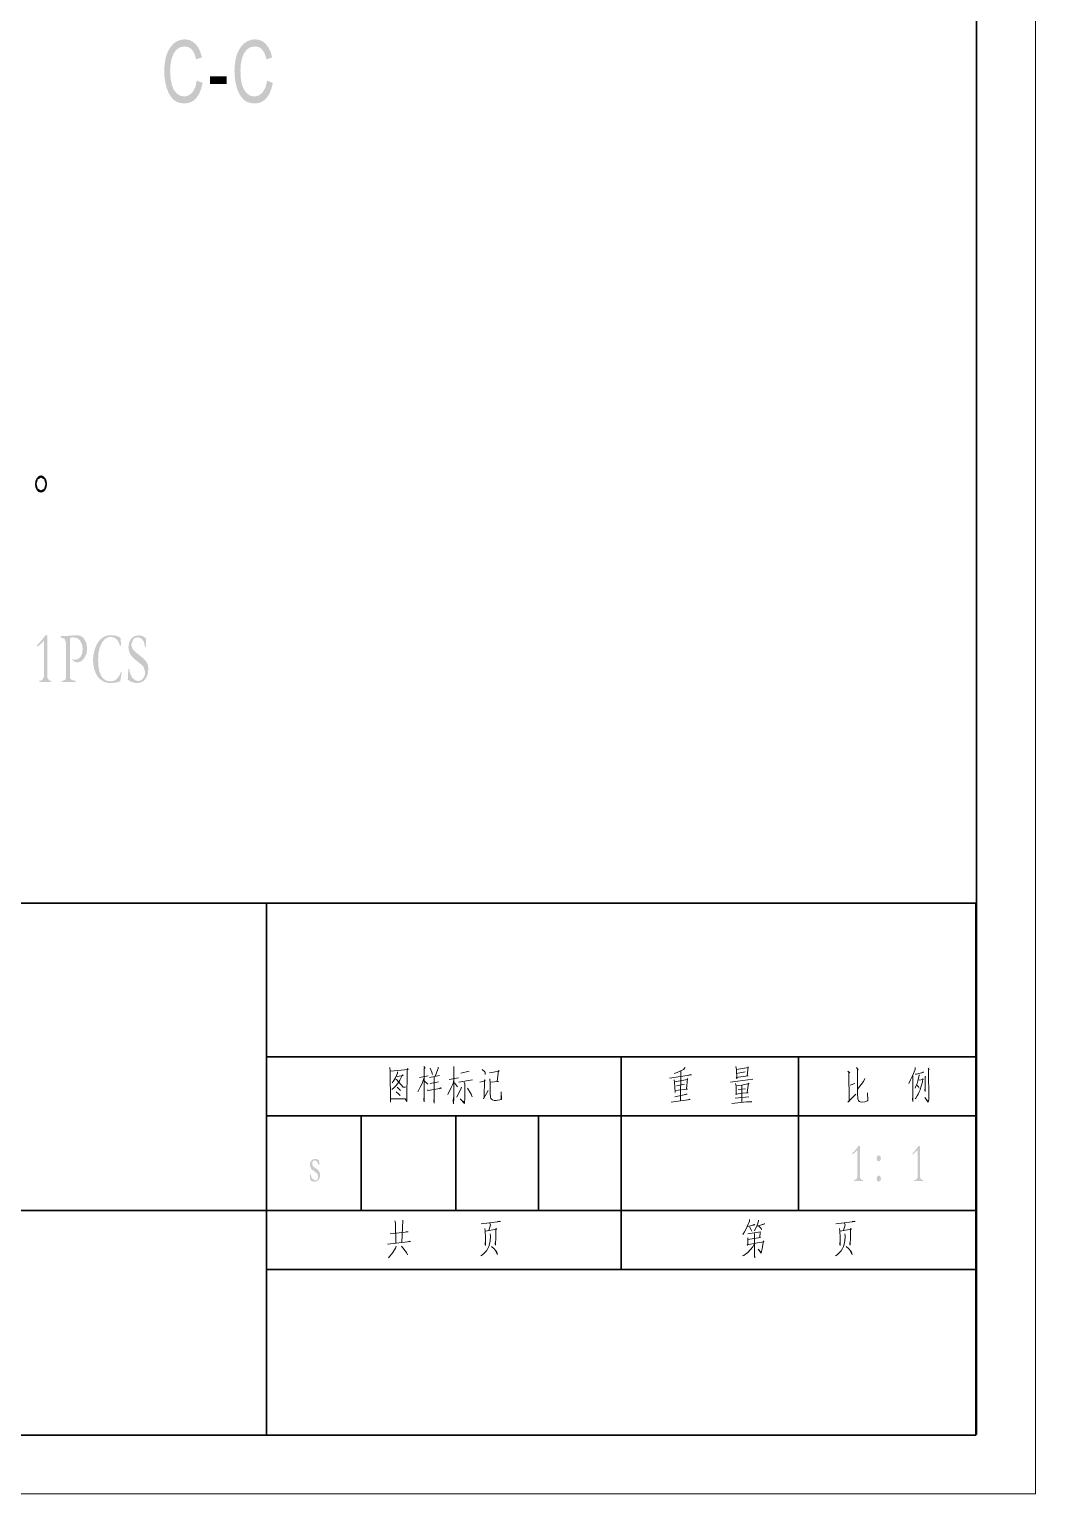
# Model space of a CAD drawing. Header units: millimetres. Extents: x 2834 to 3044, y 1462 to 1759.
# Drawn here: x 2958.9 to 3044, y 1461.9 to 1585.8 of the extents above; entities that cross this region are included whole.
import ezdxf

# ---------------------------------------------------------------- set-up
doc = ezdxf.new("R2010")
doc.units = ezdxf.units.MM
doc.layers.add('PDF_几何图形', color=7, linetype='Continuous')
doc.layers.add('PDF_实体填充', color=7, linetype='Continuous')

msp = doc.modelspace()

# ---------------------------------------------------------------- hatches: boundary and pattern name
at = {"layer": 'PDF_实体填充', "transparency": 33554559}
for points in [[(2973.09, 1581.43), (2973.58, 1581.25), (2973.45, 1580.73), (2973.27, 1580.29), (2973.03, 1579.94), (2972.75, 1579.7), (2972.42, 1579.55), (2972.06, 1579.5), (2971.69, 1579.54), (2971.37, 1579.65), (2971.09, 1579.84), (2970.86, 1580.11), (2970.68, 1580.44), (2970.53, 1580.84), (2970.42, 1581.29), (2970.35, 1581.76), (2970.33, 1582.25), (2970.36, 1582.77), (2970.43, 1583.25), (2970.55, 1583.68), (2970.72, 1584.05), (2970.93, 1584.36), (2971.17, 1584.61), (2971.45, 1584.78), (2971.75, 1584.89), (2972.07, 1584.93), (2972.42, 1584.88), (2972.72, 1584.75), (2972.99, 1584.52), (2973.22, 1584.22), (2973.39, 1583.85), (2973.52, 1583.4), (2973.04, 1583.24), (2972.88, 1583.73), (2972.67, 1584.07), (2972.39, 1584.27), (2972.06, 1584.33), (2971.67, 1584.26), (2971.35, 1584.04), (2971.11, 1583.7), (2970.95, 1583.26), (2970.86, 1582.77), (2970.83, 1582.25), (2970.87, 1581.63), (2970.97, 1581.08), (2971.14, 1580.65), (2971.4, 1580.34), (2971.7, 1580.15), (2972.02, 1580.09), (2972.4, 1580.18), (2972.71, 1580.43), (2972.95, 1580.85)], [(2979.04, 1581.43), (2979.52, 1581.25), (2979.39, 1580.73), (2979.21, 1580.29), (2978.97, 1579.94), (2978.69, 1579.7), (2978.36, 1579.55), (2978, 1579.5), (2977.63, 1579.54), (2977.31, 1579.65), (2977.03, 1579.84), (2976.81, 1580.11), (2976.62, 1580.44), (2976.47, 1580.84), (2976.36, 1581.29), (2976.3, 1581.76), (2976.27, 1582.25), (2976.3, 1582.77), (2976.37, 1583.25), (2976.49, 1583.68), (2976.66, 1584.05), (2976.87, 1584.36), (2977.12, 1584.61), (2977.4, 1584.78), (2977.69, 1584.89), (2978.01, 1584.93), (2978.36, 1584.88), (2978.67, 1584.75), (2978.94, 1584.52), (2979.16, 1584.22), (2979.34, 1583.85), (2979.46, 1583.4), (2978.98, 1583.24), (2978.83, 1583.73), (2978.61, 1584.07), (2978.34, 1584.27), (2978, 1584.33), (2977.61, 1584.26), (2977.29, 1584.04), (2977.05, 1583.7), (2976.89, 1583.26), (2976.8, 1582.77), (2976.78, 1582.25), (2976.81, 1581.63), (2976.91, 1581.08), (2977.09, 1580.65), (2977.34, 1580.34), (2977.64, 1580.15), (2977.96, 1580.09), (2978.34, 1580.18), (2978.65, 1580.43), (2978.89, 1580.85)], [(2960.78, 1530.55), (2960.54, 1530.56), (2960.28, 1530.57), (2960.01, 1530.56), (2959.77, 1530.55), (2959.77, 1530.65), (2959.99, 1530.71), (2960.15, 1530.95), (2960.15, 1534.02), (2959.63, 1533.54), (2959.57, 1533.66), (2959.78, 1533.87), (2960.02, 1534.16), (2960.29, 1534.51), (2960.43, 1534.51), (2960.43, 1530.95), (2960.59, 1530.7), (2960.78, 1530.65)], [(2961.57, 1534.45), (2961.93, 1534.45), (2962.15, 1534.46), (2962.76, 1534.51), (2962.9, 1534.52), (2963.19, 1534.48), (2963.42, 1534.36), (2963.6, 1534.16), (2963.76, 1533.79), (2963.81, 1533.38), (2963.75, 1532.93), (2963.56, 1532.55), (2963.29, 1532.3), (2962.96, 1532.21), (2962.72, 1532.28), (2962.55, 1532.46), (2962.57, 1532.49), (2962.81, 1532.44), (2963.05, 1532.5), (2963.25, 1532.68), (2963.39, 1532.97), (2963.43, 1533.35), (2963.38, 1533.73), (2963.23, 1534.05), (2962.97, 1534.27), (2962.59, 1534.34), (2962.36, 1534.29), (2962.36, 1530.95), (2962.39, 1530.81), (2962.51, 1530.74), (2962.83, 1530.64), (2962.83, 1530.54), (2962.5, 1530.56), (2962.25, 1530.57), (2962.02, 1530.56), (2961.66, 1530.55), (2961.66, 1530.65), (2961.9, 1530.7), (2961.99, 1530.77), (2962.01, 1530.94), (2962.01, 1533.9), (2961.91, 1534.21), (2961.57, 1534.33)], [(2966.74, 1531.43), (2966.68, 1531.04), (2966.61, 1530.63), (2966.39, 1530.54), (2966.12, 1530.49), (2965.8, 1530.47), (2965.47, 1530.5), (2965.18, 1530.6), (2964.93, 1530.77), (2964.71, 1531), (2964.54, 1531.3), (2964.41, 1531.63), (2964.34, 1532.01), (2964.31, 1532.43), (2964.34, 1532.78), (2964.4, 1533.12), (2964.5, 1533.46), (2964.64, 1533.76), (2964.81, 1534.02), (2965.01, 1534.23), (2965.24, 1534.39), (2965.47, 1534.48), (2965.71, 1534.51), (2966.05, 1534.5), (2966.28, 1534.46), (2966.47, 1534.39), (2966.64, 1534.26), (2966.66, 1533.96), (2966.67, 1533.64), (2966.58, 1533.64), (2966.47, 1533.96), (2966.29, 1534.19), (2966.06, 1534.33), (2965.79, 1534.38), (2965.51, 1534.32), (2965.25, 1534.14), (2965.04, 1533.84), (2964.87, 1533.45), (2964.77, 1532.99), (2964.74, 1532.46), (2964.77, 1531.89), (2964.85, 1531.43), (2965, 1531.07), (2965.21, 1530.81), (2965.47, 1530.66), (2965.8, 1530.61), (2966.08, 1530.66), (2966.32, 1530.81), (2966.52, 1531.07), (2966.68, 1531.43)], [(2968.72, 1533.53), (2968.6, 1533.98), (2968.39, 1534.25), (2968.1, 1534.34), (2967.88, 1534.3), (2967.7, 1534.15), (2967.54, 1533.7), (2967.67, 1533.32), (2967.87, 1533.12), (2968.56, 1532.56), (2968.8, 1532.31), (2968.94, 1532.03), (2968.99, 1531.63), (2968.92, 1531.16), (2968.73, 1530.79), (2968.54, 1530.61), (2968.3, 1530.51), (2968.02, 1530.47), (2967.75, 1530.5), (2967.49, 1530.6), (2967.25, 1530.76), (2967.3, 1531.69), (2967.36, 1531.69), (2967.45, 1531.27), (2967.62, 1530.93), (2967.86, 1530.71), (2968.11, 1530.64), (2968.35, 1530.69), (2968.54, 1530.86), (2968.68, 1531.09), (2968.72, 1531.38), (2968.58, 1531.84), (2968.39, 1532.04), (2967.84, 1532.48), (2967.63, 1532.68), (2967.48, 1532.87), (2967.35, 1533.17), (2967.3, 1533.5), (2967.36, 1533.9), (2967.54, 1534.23), (2967.82, 1534.44), (2968.17, 1534.51), (2968.51, 1534.44), (2968.8, 1534.24), (2968.78, 1533.53)], [(3029.44, 1488.34), (3029.26, 1488.35), (3029.06, 1488.35), (3028.85, 1488.35), (3028.67, 1488.34), (3028.67, 1488.41), (3028.84, 1488.46), (3028.96, 1488.64), (3028.96, 1490.94), (3028.57, 1490.58), (3028.52, 1490.67), (3028.68, 1490.83), (3028.86, 1491.05), (3029.06, 1491.31), (3029.17, 1491.31), (3029.17, 1488.64), (3029.29, 1488.45), (3029.44, 1488.41)], [(3034.53, 1488.34), (3034.35, 1488.35), (3034.14, 1488.35), (3033.94, 1488.35), (3033.76, 1488.34), (3033.76, 1488.41), (3033.93, 1488.46), (3034.05, 1488.64), (3034.05, 1490.94), (3033.66, 1490.58), (3033.61, 1490.67), (3033.77, 1490.83), (3033.95, 1491.05), (3034.15, 1491.31), (3034.26, 1491.31), (3034.26, 1488.64), (3034.38, 1488.45), (3034.53, 1488.41)], [(2983.39, 1489.7), (2983.26, 1489.98), (2983.08, 1490.1), (2982.9, 1490.03), (2982.84, 1489.79), (2982.92, 1489.58), (2983.16, 1489.41), (2983.36, 1489.26), (2983.48, 1489.07), (2983.52, 1488.84), (2983.49, 1488.62), (2983.39, 1488.44), (2983.25, 1488.32), (2983.07, 1488.28), (2982.86, 1488.31), (2982.69, 1488.4), (2982.65, 1488.93), (2982.71, 1488.93), (2982.77, 1488.7), (2982.87, 1488.53), (2983.11, 1488.38), (2983.29, 1488.47), (2983.36, 1488.71), (2983.28, 1488.95), (2983.05, 1489.14), (2982.87, 1489.26), (2982.75, 1489.38), (2982.65, 1489.7), (2982.68, 1489.91), (2982.78, 1490.07), (2982.92, 1490.18), (2983.11, 1490.21), (2983.28, 1490.18), (2983.43, 1490.1), (2983.45, 1489.7)]]:
    msp.add_hatch(color=256, dxfattribs=at).paths.add_polyline_path(points)
h = msp.add_hatch(color=256, dxfattribs=at)
h.paths.add_polyline_path([(2959.91, 1548.04), (2960.11, 1547.98), (2960.27, 1547.82), (2960.38, 1547.59), (2960.42, 1547.31), (2960.38, 1547.03), (2960.27, 1546.79), (2960.11, 1546.64), (2959.91, 1546.58), (2959.7, 1546.64), (2959.54, 1546.79), (2959.43, 1547.02), (2959.4, 1547.3), (2959.44, 1547.59), (2959.55, 1547.82), (2959.71, 1547.98)], flags=0)
h.paths.add_polyline_path([(2959.91, 1546.77), (2960.18, 1546.92), (2960.28, 1547.31), (2960.18, 1547.69), (2959.91, 1547.85), (2959.64, 1547.69), (2959.53, 1547.3), (2959.64, 1546.92)], flags=0)
h = msp.add_hatch(color=256, dxfattribs=at)
h.paths.add_polyline_path([(3030.77, 1490.52), (3030.9, 1490.44), (3030.96, 1490.25), (3030.9, 1490.07), (3030.77, 1489.99), (3030.64, 1490.07), (3030.59, 1490.25), (3030.64, 1490.44)], flags=0)
h.paths.add_polyline_path([(3030.77, 1488.81), (3030.9, 1488.73), (3030.96, 1488.54), (3030.9, 1488.36), (3030.77, 1488.28), (3030.64, 1488.36), (3030.59, 1488.54), (3030.64, 1488.73)], flags=0)

# ---------------------------------------------------------------- linework, layer by layer
at = {"layer": 'PDF_几何图形', "lineweight": 15}
msp.add_lwpolyline([(2834.04, 1461.88), (3044.04, 1461.88), (3044.04, 1758.88), (2834.04, 1758.88)], close=True, dxfattribs=at)
at = {"layer": 'PDF_几何图形', "lineweight": 35}
for points in [[(3039.04, 1466.88), (3039.04, 1753.88), (2859.04, 1753.88), (2859.04, 1466.88)], [(2978.99, 1511.85), (2978.99, 1498.85), (2986.99, 1498.85), (2994.99, 1498.85), (3001.99, 1498.85), (3008.99, 1498.85), (3023.99, 1498.85), (3038.99, 1498.85), (3038.99, 1511.85), (3023.99, 1511.85), (3008.99, 1511.85), (3001.99, 1511.85), (2994.99, 1511.85), (2986.99, 1511.85), (2978.99, 1511.85), (2918.99, 1511.85), (2918.99, 1498.85), (2918.99, 1493.85), (2918.99, 1485.85), (2918.99, 1480.85), (2918.99, 1466.85), (2978.99, 1466.85), (2978.99, 1480.85)], [(2978.99, 1498.85), (2978.99, 1493.85), (2986.99, 1493.85), (2994.99, 1493.85), (3001.99, 1493.85), (3008.99, 1493.85), (3008.99, 1498.85)], [(3038.99, 1498.85), (3038.99, 1493.85), (3023.99, 1493.85), (3023.99, 1485.85), (3008.99, 1485.85), (3008.99, 1480.85), (3001.99, 1480.85), (2994.99, 1480.85), (2986.99, 1480.85), (2978.99, 1480.85), (2978.99, 1485.85), (2986.99, 1485.85), (2986.99, 1493.85)], [(3001.99, 1485.85), (3008.99, 1485.85), (3008.99, 1493.85), (3023.99, 1493.85), (3023.99, 1498.85)], [(2918.99, 1485.85), (2978.99, 1485.85), (2978.99, 1493.85)], [(2986.99, 1485.85), (2994.99, 1485.85), (2994.99, 1493.85)], [(2994.99, 1485.85), (3001.99, 1485.85), (3001.99, 1493.85)], [(3023.99, 1485.85), (3038.99, 1485.85), (3038.99, 1493.85)], [(3008.99, 1480.85), (3023.99, 1480.85), (3038.99, 1480.85), (3038.99, 1485.85)], [(2978.99, 1466.85), (2986.99, 1466.85), (2994.99, 1466.85), (3001.99, 1466.85), (3008.99, 1466.85), (3023.99, 1466.85), (3038.99, 1466.85), (3038.99, 1480.85)]]:
    msp.add_lwpolyline(points, dxfattribs=at)
at = {"layer": 'PDF_几何图形', "lineweight": 15}
for points in [[(2989.41, 1497.95), (2989.45, 1497.62), (2989.48, 1495), (2989.46, 1495.28), (2990.74, 1495.28), (2990.64, 1495.3), (2990.46, 1495.28)], [(2992.29, 1498.02), (2992.4, 1497.88), (2992.32, 1497.9), (2992.32, 1495.04), (2992.3, 1495.21), (2992.32, 1495.54)], [(2993.49, 1497.97), (2993.49, 1497.85), (2993.25, 1497.22)], [(2994.84, 1498.02), (2994.83, 1495.35), (2994.79, 1494.88), (2994.78, 1495.11), (2994.81, 1495.4)], [(3014.4, 1497.93), (3014.24, 1497.76), (3013.94, 1497.62), (3013.71, 1497.52), (3013.56, 1497.45), (3013.46, 1497.43)], [(3018.68, 1498.02), (3018.73, 1497.76), (3018.76, 1496.98), (3018.7, 1497.1), (3019.71, 1497.24), (3019.64, 1497.24), (3019.71, 1498), (3019.76, 1497.95), (3018.73, 1497.78)], [(3028.89, 1497.93), (3029.02, 1497.74), (3028.97, 1497.78), (3028.97, 1495.75), (3028.99, 1495.28), (3029.05, 1495.14), (3029.12, 1495.07), (3029.28, 1495.02), (3029.6, 1495.04), (3029.83, 1495.11), (3029.85, 1495.14), (3029.81, 1495.8)], [(3033.86, 1497.93), (3033.85, 1497.78), (3033.63, 1497.24), (3033.45, 1496.91), (3033.32, 1496.6)], [(3034.95, 1497.9), (3035.02, 1497.78), (3034.99, 1497.76), (3035, 1495.23), (3034.99, 1495.07), (3034.95, 1495.02), (3034.66, 1495.4), (3034.95, 1495.04), (3034.99, 1495.14)], [(2989.46, 1497.62), (2990.97, 1497.76), (2990.9, 1497.85), (2990.87, 1497.62), (2990.85, 1495.33), (2990.84, 1495.07), (2990.72, 1495.28)], [(2989.96, 1497.22), (2990.04, 1497.19), (2990.54, 1497.26), (2990.49, 1497.33), (2990.26, 1496.86), (2990.08, 1496.6), (2989.91, 1496.39), (2989.74, 1496.22), (2989.58, 1496.08)], [(2990.06, 1497.59), (2990.06, 1497.45), (2989.89, 1497.07), (2989.7, 1496.77), (2989.61, 1496.65)], [(2989.93, 1496.93), (2989.98, 1496.93), (2990.54, 1496.27), (2990.74, 1496.27), (2990.54, 1496.32), (2990.44, 1496.37)], [(2992.32, 1497.1), (2992.14, 1496.58), (2991.99, 1496.29), (2991.87, 1496.06), (2991.77, 1495.89)], [(2991.91, 1497.1), (2992.65, 1497.24)], [(2992.32, 1496.81), (2992.63, 1496.53)], [(2992.78, 1497.1), (2993.61, 1497.26)], [(2992.83, 1497.88), (2992.98, 1497.55), (2993.01, 1497.36)], [(2992.83, 1496.6), (2993.54, 1496.72)], [(2993.16, 1497.12), (2993.16, 1494.92), (2993.13, 1495.14), (2993.15, 1495.3)], [(2994.84, 1496.91), (2994.76, 1496.6), (2994.61, 1496.25), (2994.32, 1495.66)], [(2994.43, 1496.93), (2995.21, 1497.07)], [(2994.88, 1496.65), (2995.14, 1496.32)], [(2995.24, 1496.7), (2996.4, 1496.89)], [(2995.7, 1496.7), (2995.75, 1496.55), (2995.75, 1495.28), (2995.74, 1495), (2995.72, 1494.9), (2995.37, 1495.3), (2995.72, 1494.95)], [(2995.41, 1497.45), (2996.12, 1497.62)], [(2997.03, 1496.7), (2997.49, 1496.81), (2997.43, 1496.91), (2997.39, 1495.42), (2997.33, 1495.28), (2997.74, 1495.99)], [(2997.23, 1497.78), (2997.44, 1497.59), (2997.49, 1497.48), (2997.49, 1497.36), (2997.48, 1497.55)], [(2997.84, 1497.48), (2998.65, 1497.62), (2998.6, 1497.69), (2998.5, 1496.77), (2998.6, 1496.77), (2997.91, 1496.7)], [(2997.87, 1496.98), (2997.91, 1496.6), (2997.91, 1495.73), (2997.92, 1495.44), (2997.96, 1495.33), (2998.02, 1495.26), (2998.11, 1495.21), (2998.25, 1495.16), (2998.4, 1495.14), (2998.85, 1495.23), (2998.82, 1495.89), (2998.82, 1495.23)], [(3013.08, 1497.05), (3014.93, 1497.33), (3014.86, 1497.36), (3014.68, 1497.29)], [(3013.46, 1496.91), (3013.49, 1496.67), (3013.52, 1496.27), (3013.54, 1495.82), (3013.54, 1495.99), (3014.58, 1496.11), (3014.5, 1496.11), (3014.58, 1497), (3014.6, 1496.93), (3013.49, 1496.74)], [(3014.02, 1497.64), (3014, 1495.11)], [(3018.22, 1496.7), (3018.86, 1496.79), (3020.12, 1496.96)], [(3018.73, 1497.43), (3019.46, 1497.57)], [(3028.16, 1497.64), (3028.33, 1497.48), (3028.23, 1497.55), (3028.26, 1495.09), (3028.16, 1495), (3028.84, 1495.68)], [(3028.97, 1496.11), (3029.48, 1496.77), (3029.58, 1497)], [(3033.66, 1497.24), (3033.65, 1495.07), (3033.63, 1495.23), (3033.63, 1495.26), (3033.65, 1495.47)], [(3034.16, 1497.33), (3034.18, 1497.29), (3034.09, 1496.93), (3034.01, 1496.6), (3033.91, 1496.37), (3033.85, 1496.2)], [(3034.16, 1496.86), (3034.52, 1496.93), (3034.49, 1497), (3034.46, 1496.72), (3034.38, 1496.46), (3034.34, 1496.27), (3034.28, 1496.06), (3034.18, 1495.89), (3034.09, 1495.68), (3034.01, 1495.54), (3033.91, 1495.35), (3033.85, 1495.28)], [(3033.88, 1497.41), (3033.91, 1497.38), (3033.95, 1497.38), (3034.57, 1497.55), (3034.52, 1497.55), (3034.43, 1497.48)], [(3034.69, 1497.22), (3034.72, 1497.14), (3034.69, 1497.12), (3034.69, 1495.92), (3034.66, 1496.04), (3034.69, 1496.2)], [(2989.94, 1495.87), (2990.17, 1495.68), (2990.29, 1495.56)], [(2990.03, 1496.29), (2990.21, 1496.11), (2990.31, 1495.99)], [(2992.6, 1496.04), (2992.65, 1496.01), (2992.67, 1496.01), (2993.77, 1496.2), (2993.72, 1496.22), (2993.58, 1496.15)], [(2995.47, 1496.29), (2995.46, 1496.2), (2995.08, 1495.42)], [(2995.99, 1496.2), (2996.3, 1495.68), (2996.37, 1495.47), (2996.23, 1495.8)], [(3013.51, 1495.47), (3014.55, 1495.68), (3014.47, 1495.7), (3014.37, 1495.66)], [(3013.67, 1496.39), (3014.35, 1496.53)], [(3018.63, 1495.35), (3019.77, 1495.47)], [(3018.65, 1496.58), (3018.7, 1496.37), (3018.71, 1495.75), (3018.71, 1495.63), (3018.67, 1495.7), (3019.23, 1495.77), (3019.72, 1495.8), (3019.64, 1495.82), (3019.74, 1496.63), (3019.81, 1496.58), (3019.19, 1496.46), (3018.7, 1496.39)], [(3018.88, 1496.08), (3019.51, 1496.15)], [(3019.18, 1496.46), (3019.18, 1495)], [(3028.36, 1496.44), (3028.74, 1496.6)], [(3034, 1496.46), (3034.14, 1496.32), (3034.18, 1496.2)], [(3013.21, 1495.02), (3014.83, 1495.23), (3014.76, 1495.26), (3014.65, 1495.21)], [(3018.35, 1494.9), (3019.59, 1495.04), (3020.02, 1495.04), (3019.97, 1495.07), (3019.71, 1495.04)], [(2989.84, 1484.97), (2989.89, 1484.81), (2989.91, 1483.08)], [(2990.52, 1485.04), (2990.44, 1483.13)], [(2997.14, 1484.71), (2998.78, 1484.9), (2998.71, 1484.93), (2998.53, 1484.9)], [(2997.45, 1484.31), (2997.49, 1484.1), (2997.5, 1483.58), (2997.5, 1482.87), (2997.49, 1482.96), (2997.49, 1483.13)], [(2997.49, 1484.1), (2998.46, 1484.26), (2998.39, 1484.31), (2998.38, 1483.89), (2998.38, 1483.41), (2998.36, 1483.13), (2998.35, 1482.92), (2998.33, 1483.01), (2998.36, 1483.25)], [(2997.88, 1484.78), (2997.92, 1484.64), (2997.8, 1484.14)], [(3019.85, 1485.07), (3019.84, 1484.93), (3019.65, 1484.48), (3019.52, 1484.24), (3019.42, 1484.05), (3019.26, 1483.81)], [(3019.67, 1484.48), (3020.3, 1484.64), (3020.25, 1484.66), (3020.13, 1484.62)], [(3019.84, 1484.45), (3019.98, 1484.22), (3020.02, 1484.1)], [(3020.61, 1485.04), (3020.6, 1484.95), (3020.45, 1484.52), (3020.35, 1484.31), (3020.27, 1484.12)], [(3020.48, 1484.52), (3021.14, 1484.71), (3021.08, 1484.71), (3020.96, 1484.66)], [(3020.6, 1484.55), (3020.83, 1484.33), (3020.86, 1484.22)], [(3027.14, 1484.71), (3028.78, 1484.9), (3028.71, 1484.93), (3028.53, 1484.9)], [(3027.45, 1484.31), (3027.49, 1484.1), (3027.5, 1483.58), (3027.5, 1482.87), (3027.49, 1482.96), (3027.49, 1483.13)], [(3027.49, 1484.1), (3028.46, 1484.26), (3028.39, 1484.31), (3028.38, 1483.89), (3028.38, 1483.41), (3028.36, 1483.13), (3028.35, 1482.92), (3028.33, 1483.01), (3028.36, 1483.25)], [(3027.88, 1484.78), (3027.92, 1484.64), (3027.8, 1484.14)], [(2989.22, 1482.99), (2991.17, 1483.22), (2991.07, 1483.25), (2990.97, 1483.2)], [(2989.43, 1483.86), (2990.97, 1484.03), (2990.9, 1484.05), (2990.79, 1484.03)], [(2997.9, 1483.86), (2997.93, 1483.7), (2997.92, 1483.65), (2997.9, 1483.29), (2997.85, 1482.99), (2997.8, 1482.8), (2997.7, 1482.63), (2997.6, 1482.44), (2997.42, 1482.26), (2997.24, 1482.09), (2997.11, 1482.02)], [(3020.25, 1483.06), (3020.12, 1482.77), (3019.92, 1482.54), (3019.69, 1482.3), (3019.5, 1482.14), (3019.37, 1482.04), (3019.24, 1482)], [(3019.7, 1483.86), (3020.78, 1484.03), (3020.75, 1484.05), (3020.71, 1483.55), (3020.76, 1483.55), (3019.7, 1483.39), (3019.69, 1483.53), (3019.7, 1483.39), (3019.7, 1482.96), (3019.67, 1482.89), (3019.65, 1482.94), (3020.5, 1483.11), (3021.06, 1483.2), (3021.01, 1483.27), (3020.96, 1482.96), (3020.91, 1482.61), (3020.86, 1482.37), (3020.81, 1482.23), (3020.58, 1482.56), (3020.83, 1482.3)], [(3020.25, 1483.91), (3020.27, 1482.11), (3020.28, 1481.85), (3020.25, 1481.97), (3020.27, 1482.21)], [(3027.9, 1483.86), (3027.93, 1483.7), (3027.92, 1483.65), (3027.9, 1483.29), (3027.85, 1482.99), (3027.8, 1482.8), (3027.7, 1482.63), (3027.6, 1482.44), (3027.42, 1482.26), (3027.24, 1482.09), (3027.11, 1482.02)], [(2989.94, 1482.82), (2989.89, 1482.66), (2989.68, 1482.28), (2989.31, 1481.85)], [(2990.41, 1482.82), (2990.82, 1482.3), (2990.9, 1482.09)], [(2998, 1482.8), (2998.25, 1482.59), (2998.38, 1482.42), (2998.46, 1482.33), (2998.51, 1482.11), (2998.39, 1482.37)], [(3028, 1482.8), (3028.25, 1482.59), (3028.38, 1482.42), (3028.46, 1482.33), (3028.51, 1482.11), (3028.39, 1482.37)]]:
    msp.add_lwpolyline(points, dxfattribs=at)
at = {"layer": 'PDF_实体填充', "lineweight": 15, "transparency": 33554559}
msp.add_solid([(2974.21, 1581.16), (2974.21, 1581.81), (2975.6, 1581.16), (2975.6, 1581.81)], dxfattribs=at)

doc.saveas('drawing.dxf')
